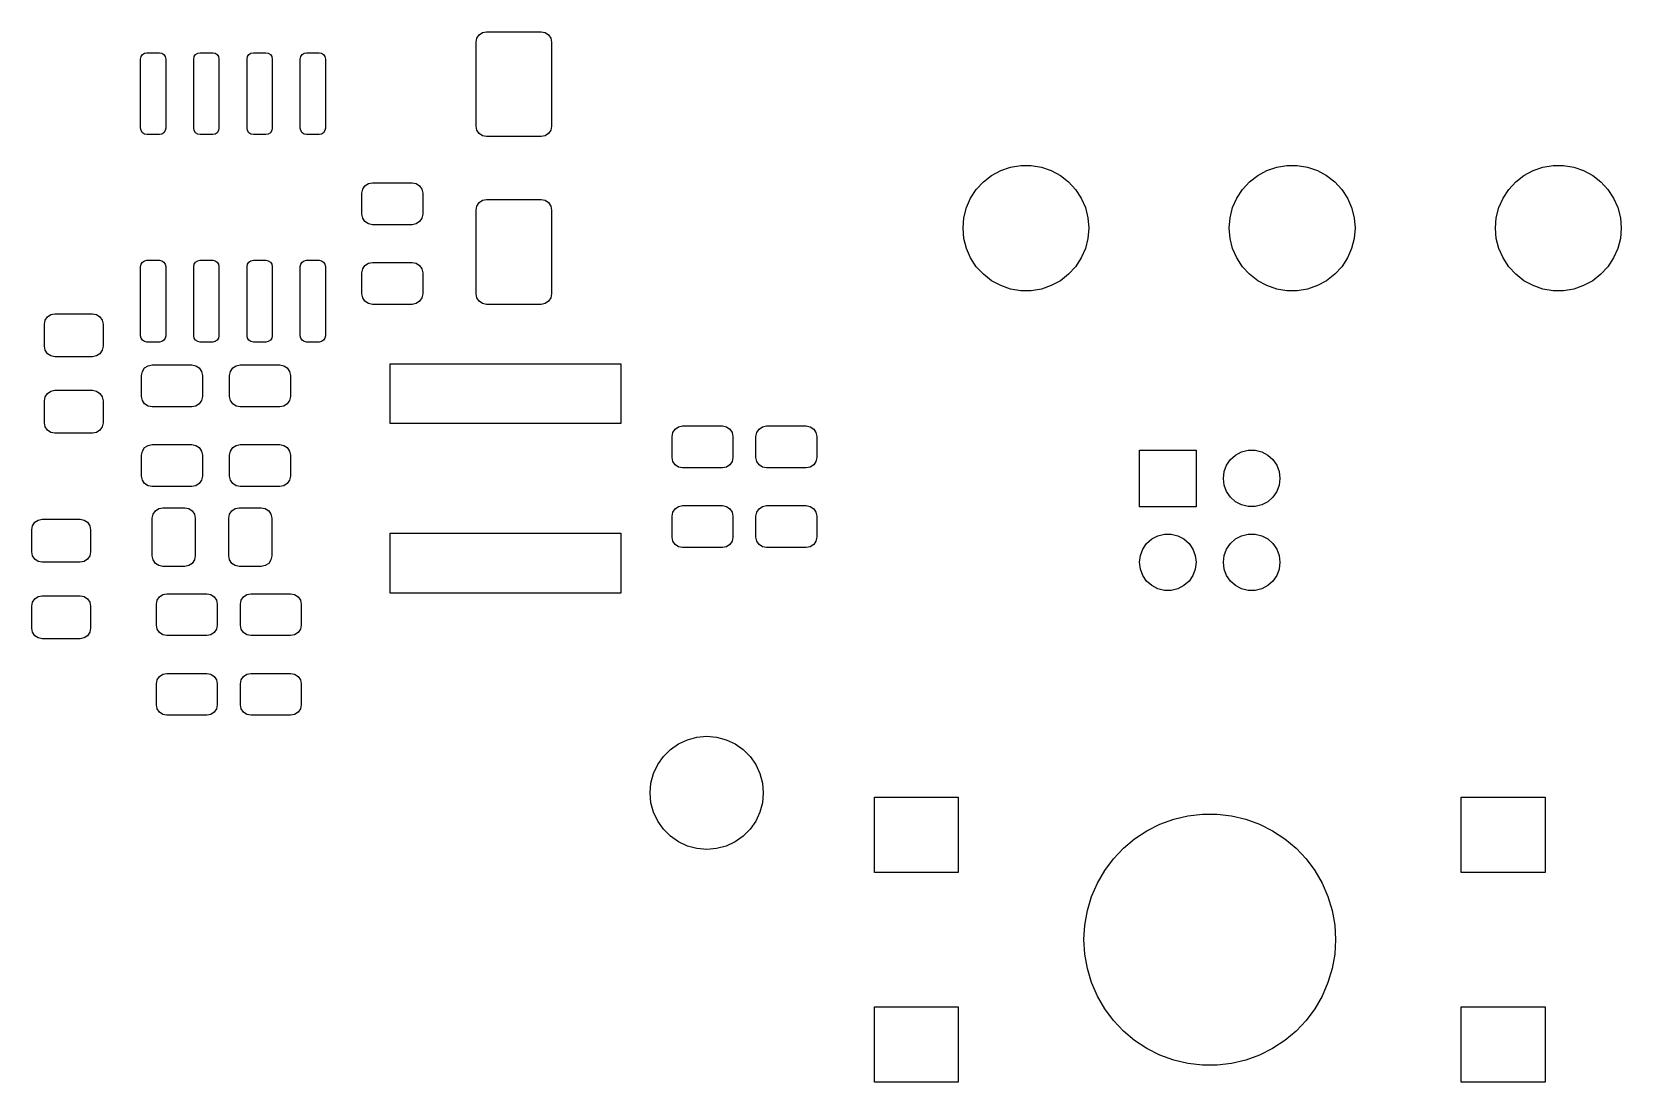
# Model space of a CAD drawing. Extents: x 0.8 to 7.47, y -5.14 to -0.82.
# Drawn here: x 5.98 to 7.473, y -2.772 to -1.785 of the extents above; entities that cross this region are included whole.
import ezdxf

# ---------------------------------------------------------------- set-up
doc = ezdxf.new("R2010")
doc.units = 0
doc.header["$MEASUREMENT"] = 0
doc.layers.add('BLACK', color=7, linetype='CONTINUOUS')

msp = doc.modelspace()

# ---------------------------------------------------------------- linework, layer by layer
at = {"layer": 'BLACK', "linetype": 'CONTINUOUS'}
for p, q in [((6.39839, -1.79151), (6.40052, -1.78832)), ((6.40052, -1.78832), (6.40371, -1.78618)), ((6.40371, -1.78618), (6.40748, -1.78543)), ((6.40748, -1.78543), (6.45866, -1.78543)), ((6.45866, -1.78543), (6.46243, -1.78618)), ((6.46243, -1.78618), (6.46562, -1.78832)), ((6.46562, -1.78832), (6.46775, -1.79151)), ((6.08421, -1.80685), (6.08613, -1.80557)), ((6.08613, -1.80557), (6.08839, -1.80512)), ((6.08839, -1.80512), (6.1002, -1.80512)), ((6.1002, -1.80512), (6.10246, -1.80557)), ((6.10246, -1.80557), (6.10437, -1.80685)), ((6.13421, -1.80685), (6.13613, -1.80557)), ((6.13613, -1.80557), (6.13839, -1.80512)), ((6.13839, -1.80512), (6.1502, -1.80512)), ((6.1502, -1.80512), (6.15246, -1.80557)), ((6.15246, -1.80557), (6.15437, -1.80685)), ((6.18421, -1.80685), (6.18613, -1.80557)), ((6.18613, -1.80557), (6.18839, -1.80512)), ((6.18839, -1.80512), (6.2002, -1.80512)), ((6.2002, -1.80512), (6.20246, -1.80557)), ((6.20246, -1.80557), (6.20437, -1.80685)), ((6.23421, -1.80685), (6.23613, -1.80557)), ((6.23613, -1.80557), (6.23839, -1.80512)), ((6.23839, -1.80512), (6.2502, -1.80512)), ((6.2502, -1.80512), (6.25246, -1.80557)), ((6.25246, -1.80557), (6.25437, -1.80685)), ((6.39764, -1.79528), (6.39839, -1.79151)), ((6.39764, -1.87402), (6.39764, -1.79528)), ((6.46775, -1.79151), (6.4685, -1.79528)), ((6.4685, -1.79528), (6.4685, -1.87402)), ((6.08248, -1.81102), (6.08293, -1.80876)), ((6.08248, -1.87598), (6.08248, -1.81102)), ((6.08293, -1.80876), (6.08421, -1.80685)), ((6.10437, -1.80685), (6.10565, -1.80876)), ((6.10565, -1.80876), (6.1061, -1.81102)), ((6.1061, -1.81102), (6.1061, -1.87598)), ((6.13248, -1.81102), (6.13293, -1.80876)), ((6.13248, -1.87598), (6.13248, -1.81102)), ((6.13293, -1.80876), (6.13421, -1.80685)), ((6.15437, -1.80685), (6.15565, -1.80876)), ((6.15565, -1.80876), (6.1561, -1.81102)), ((6.1561, -1.81102), (6.1561, -1.87598)), ((6.18248, -1.81102), (6.18293, -1.80876)), ((6.18248, -1.87598), (6.18248, -1.81102)), ((6.18293, -1.80876), (6.18421, -1.80685)), ((6.20437, -1.80685), (6.20565, -1.80876)), ((6.20565, -1.80876), (6.2061, -1.81102)), ((6.2061, -1.81102), (6.2061, -1.87598)), ((6.23248, -1.81102), (6.23293, -1.80876)), ((6.23248, -1.87598), (6.23248, -1.81102)), ((6.23293, -1.80876), (6.23421, -1.80685)), ((6.25437, -1.80685), (6.25565, -1.80876)), ((6.25565, -1.80876), (6.2561, -1.81102)), ((6.2561, -1.81102), (6.2561, -1.87598)), ((6.08293, -1.87824), (6.08248, -1.87598)), ((6.08421, -1.88016), (6.08293, -1.87824)), ((6.08613, -1.88144), (6.08421, -1.88016)), ((6.10437, -1.88016), (6.10246, -1.88144)), ((6.10565, -1.87824), (6.10437, -1.88016)), ((6.1061, -1.87598), (6.10565, -1.87824)), ((6.13293, -1.87824), (6.13248, -1.87598)), ((6.13421, -1.88016), (6.13293, -1.87824)), ((6.13613, -1.88144), (6.13421, -1.88016)), ((6.15437, -1.88016), (6.15246, -1.88144)), ((6.15565, -1.87824), (6.15437, -1.88016)), ((6.1561, -1.87598), (6.15565, -1.87824)), ((6.18293, -1.87824), (6.18248, -1.87598)), ((6.18421, -1.88016), (6.18293, -1.87824)), ((6.18613, -1.88144), (6.18421, -1.88016)), ((6.20437, -1.88016), (6.20246, -1.88144)), ((6.20565, -1.87824), (6.20437, -1.88016)), ((6.2061, -1.87598), (6.20565, -1.87824)), ((6.23293, -1.87824), (6.23248, -1.87598)), ((6.23421, -1.88016), (6.23293, -1.87824)), ((6.23613, -1.88144), (6.23421, -1.88016)), ((6.25437, -1.88016), (6.25246, -1.88144)), ((6.25565, -1.87824), (6.25437, -1.88016)), ((6.2561, -1.87598), (6.25565, -1.87824)), ((6.39839, -1.87778), (6.39764, -1.87402)), ((6.40052, -1.88098), (6.39839, -1.87778)), ((6.46775, -1.87778), (6.46562, -1.88098)), ((6.4685, -1.87402), (6.46775, -1.87778)), ((6.08839, -1.88189), (6.08613, -1.88144)), ((6.1002, -1.88189), (6.08839, -1.88189)), ((6.10246, -1.88144), (6.1002, -1.88189)), ((6.13839, -1.88189), (6.13613, -1.88144)), ((6.1502, -1.88189), (6.13839, -1.88189)), ((6.15246, -1.88144), (6.1502, -1.88189)), ((6.18839, -1.88189), (6.18613, -1.88144)), ((6.2002, -1.88189), (6.18839, -1.88189)), ((6.20246, -1.88144), (6.2002, -1.88189)), ((6.23839, -1.88189), (6.23613, -1.88144)), ((6.2502, -1.88189), (6.23839, -1.88189)), ((6.25246, -1.88144), (6.2502, -1.88189)), ((6.40371, -1.88311), (6.40052, -1.88098)), ((6.40748, -1.88386), (6.40371, -1.88311)), ((6.45866, -1.88386), (6.40748, -1.88386)), ((6.46243, -1.88311), (6.45866, -1.88386)), ((6.46562, -1.88098), (6.46243, -1.88311)), ((6.87398, -1.92624), (6.88168, -1.92025)), ((6.88168, -1.92025), (6.89025, -1.9156)), ((6.89025, -1.9156), (6.89948, -1.91244)), ((6.89948, -1.91244), (6.9091, -1.91083)), ((6.9091, -1.91083), (6.91885, -1.91083)), ((6.91885, -1.91083), (6.92847, -1.91244)), ((6.92847, -1.91244), (6.9377, -1.9156)), ((6.9377, -1.9156), (6.94628, -1.92025)), ((6.94628, -1.92025), (6.95397, -1.92624)), ((7.12398, -1.92624), (7.13168, -1.92025)), ((7.13168, -1.92025), (7.14025, -1.9156)), ((7.14025, -1.9156), (7.14948, -1.91244)), ((7.14948, -1.91244), (7.1591, -1.91083)), ((7.1591, -1.91083), (7.16885, -1.91083)), ((7.16885, -1.91083), (7.17847, -1.91244)), ((7.17847, -1.91244), (7.1877, -1.9156)), ((7.1877, -1.9156), (7.19628, -1.92025)), ((7.19628, -1.92025), (7.20397, -1.92624)), ((7.37398, -1.92624), (7.38168, -1.92025)), ((7.38168, -1.92025), (7.39025, -1.9156)), ((7.39025, -1.9156), (7.39948, -1.91244)), ((7.39948, -1.91244), (7.4091, -1.91083)), ((7.4091, -1.91083), (7.41885, -1.91083)), ((7.41885, -1.91083), (7.42847, -1.91244)), ((7.42847, -1.91244), (7.4377, -1.9156)), ((7.4377, -1.9156), (7.44628, -1.92025)), ((7.44628, -1.92025), (7.45397, -1.92624)), ((6.29035, -1.93701), (6.2911, -1.93324)), ((6.29035, -1.95669), (6.29035, -1.93701)), ((6.2911, -1.93324), (6.29324, -1.93005)), ((6.29324, -1.93005), (6.29643, -1.92791)), ((6.29643, -1.92791), (6.3002, -1.92717)), ((6.3002, -1.92717), (6.3376, -1.92717)), ((6.3376, -1.92717), (6.34136, -1.92791)), ((6.34136, -1.92791), (6.34456, -1.93005)), ((6.34456, -1.93005), (6.34669, -1.93324)), ((6.34669, -1.93324), (6.34744, -1.93701)), ((6.34744, -1.93701), (6.34744, -1.95669)), ((6.86204, -1.94158), (6.86737, -1.93341)), ((6.86737, -1.93341), (6.87398, -1.92624)), ((6.95397, -1.92624), (6.96058, -1.93341)), ((6.96058, -1.93341), (6.96591, -1.94158)), ((7.11204, -1.94158), (7.11737, -1.93341)), ((7.11737, -1.93341), (7.12398, -1.92624)), ((7.20397, -1.92624), (7.21058, -1.93341)), ((7.21058, -1.93341), (7.21591, -1.94158)), ((7.36204, -1.94158), (7.36737, -1.93341)), ((7.36737, -1.93341), (7.37398, -1.92624)), ((7.45397, -1.92624), (7.46058, -1.93341)), ((7.46058, -1.93341), (7.46591, -1.94158)), ((6.39764, -1.95276), (6.39839, -1.94899)), ((6.39764, -2.0315), (6.39764, -1.95276)), ((6.39839, -1.94899), (6.40052, -1.9458)), ((6.40052, -1.9458), (6.40371, -1.94366)), ((6.40371, -1.94366), (6.40748, -1.94291)), ((6.40748, -1.94291), (6.45866, -1.94291)), ((6.45866, -1.94291), (6.46243, -1.94366)), ((6.46243, -1.94366), (6.46562, -1.9458)), ((6.46562, -1.9458), (6.46775, -1.94899)), ((6.46775, -1.94899), (6.4685, -1.95276)), ((6.4685, -1.95276), (6.4685, -2.0315)), ((6.85573, -1.95996), (6.85812, -1.95051)), ((6.85812, -1.95051), (6.86204, -1.94158)), ((6.96591, -1.94158), (6.96983, -1.95051)), ((6.96983, -1.95051), (6.97223, -1.95996)), ((7.10573, -1.95996), (7.10812, -1.95051)), ((7.10812, -1.95051), (7.11204, -1.94158)), ((7.21591, -1.94158), (7.21983, -1.95051)), ((7.21983, -1.95051), (7.22223, -1.95996)), ((7.35573, -1.95996), (7.35812, -1.95051)), ((7.35812, -1.95051), (7.36204, -1.94158)), ((7.46591, -1.94158), (7.46983, -1.95051)), ((7.46983, -1.95051), (7.47223, -1.95996)), ((6.2911, -1.96046), (6.29035, -1.95669)), ((6.29324, -1.96365), (6.2911, -1.96046)), ((6.29643, -1.96579), (6.29324, -1.96365)), ((6.3002, -1.96654), (6.29643, -1.96579)), ((6.3376, -1.96654), (6.3002, -1.96654)), ((6.34136, -1.96579), (6.3376, -1.96654)), ((6.34456, -1.96365), (6.34136, -1.96579)), ((6.34669, -1.96046), (6.34456, -1.96365)), ((6.34744, -1.95669), (6.34669, -1.96046)), ((6.85492, -1.96969), (6.85573, -1.95996)), ((6.85573, -1.97941), (6.85492, -1.96969)), ((6.97223, -1.95996), (6.97303, -1.96969)), ((6.97303, -1.96969), (6.97223, -1.97941)), ((7.10492, -1.96969), (7.10573, -1.95996)), ((7.10573, -1.97941), (7.10492, -1.96969)), ((7.22223, -1.95996), (7.22303, -1.96969)), ((7.22303, -1.96969), (7.22223, -1.97941)), ((7.35492, -1.96969), (7.35573, -1.95996)), ((7.35573, -1.97941), (7.35492, -1.96969)), ((7.47223, -1.95996), (7.47303, -1.96969)), ((7.47303, -1.96969), (7.47223, -1.97941)), ((6.85812, -1.98886), (6.85573, -1.97941)), ((6.97223, -1.97941), (6.96983, -1.98886)), ((7.10812, -1.98886), (7.10573, -1.97941)), ((7.22223, -1.97941), (7.21983, -1.98886)), ((7.35812, -1.98886), (7.35573, -1.97941)), ((7.47223, -1.97941), (7.46983, -1.98886)), ((6.08613, -2.00045), (6.08839, -2)), ((6.08839, -2), (6.1002, -2)), ((6.1002, -2), (6.10246, -2.00045)), ((6.13613, -2.00045), (6.13839, -2)), ((6.13839, -2), (6.1502, -2)), ((6.1502, -2), (6.15246, -2.00045)), ((6.18613, -2.00045), (6.18839, -2)), ((6.18839, -2), (6.2002, -2)), ((6.2002, -2), (6.20246, -2.00045)), ((6.23613, -2.00045), (6.23839, -2)), ((6.23839, -2), (6.2502, -2)), ((6.2502, -2), (6.25246, -2.00045)), ((6.86204, -1.99779), (6.85812, -1.98886)), ((6.86737, -2.00596), (6.86204, -1.99779)), ((6.96591, -1.99779), (6.96058, -2.00596)), ((6.96983, -1.98886), (6.96591, -1.99779)), ((7.11204, -1.99779), (7.10812, -1.98886)), ((7.11737, -2.00596), (7.11204, -1.99779)), ((7.21591, -1.99779), (7.21058, -2.00596)), ((7.21983, -1.98886), (7.21591, -1.99779)), ((7.36204, -1.99779), (7.35812, -1.98886)), ((7.36737, -2.00596), (7.36204, -1.99779)), ((7.46591, -1.99779), (7.46058, -2.00596)), ((7.46983, -1.98886), (7.46591, -1.99779)), ((6.08248, -2.00591), (6.08293, -2.00365)), ((6.08248, -2.07087), (6.08248, -2.00591)), ((6.08293, -2.00365), (6.08421, -2.00173)), ((6.08421, -2.00173), (6.08613, -2.00045)), ((6.10246, -2.00045), (6.10437, -2.00173)), ((6.10437, -2.00173), (6.10565, -2.00365)), ((6.10565, -2.00365), (6.1061, -2.00591)), ((6.1061, -2.00591), (6.1061, -2.07087)), ((6.13248, -2.00591), (6.13293, -2.00365)), ((6.13248, -2.07087), (6.13248, -2.00591)), ((6.13293, -2.00365), (6.13421, -2.00173)), ((6.13421, -2.00173), (6.13613, -2.00045)), ((6.15246, -2.00045), (6.15437, -2.00173)), ((6.15437, -2.00173), (6.15565, -2.00365)), ((6.15565, -2.00365), (6.1561, -2.00591)), ((6.1561, -2.00591), (6.1561, -2.07087)), ((6.18248, -2.00591), (6.18293, -2.00365)), ((6.18248, -2.07087), (6.18248, -2.00591)), ((6.18293, -2.00365), (6.18421, -2.00173)), ((6.18421, -2.00173), (6.18613, -2.00045)), ((6.20246, -2.00045), (6.20437, -2.00173)), ((6.20437, -2.00173), (6.20565, -2.00365)), ((6.20565, -2.00365), (6.2061, -2.00591)), ((6.2061, -2.00591), (6.2061, -2.07087)), ((6.23248, -2.00591), (6.23293, -2.00365)), ((6.23248, -2.07087), (6.23248, -2.00591)), ((6.23293, -2.00365), (6.23421, -2.00173)), ((6.23421, -2.00173), (6.23613, -2.00045)), ((6.25246, -2.00045), (6.25437, -2.00173)), ((6.25437, -2.00173), (6.25565, -2.00365)), ((6.25565, -2.00365), (6.2561, -2.00591)), ((6.2561, -2.00591), (6.2561, -2.07087)), ((6.29035, -2.01181), (6.2911, -2.00804)), ((6.29035, -2.0315), (6.29035, -2.01181)), ((6.2911, -2.00804), (6.29324, -2.00485)), ((6.29324, -2.00485), (6.29643, -2.00272)), ((6.29643, -2.00272), (6.3002, -2.00197)), ((6.3002, -2.00197), (6.3376, -2.00197)), ((6.3376, -2.00197), (6.34136, -2.00272)), ((6.34136, -2.00272), (6.34456, -2.00485)), ((6.34456, -2.00485), (6.34669, -2.00804)), ((6.34669, -2.00804), (6.34744, -2.01181)), ((6.34744, -2.01181), (6.34744, -2.0315)), ((6.87398, -2.01313), (6.86737, -2.00596)), ((6.88168, -2.01912), (6.87398, -2.01313)), ((6.95397, -2.01313), (6.94628, -2.01912)), ((6.96058, -2.00596), (6.95397, -2.01313)), ((7.12398, -2.01313), (7.11737, -2.00596)), ((7.13168, -2.01912), (7.12398, -2.01313)), ((7.20397, -2.01313), (7.19628, -2.01912)), ((7.21058, -2.00596), (7.20397, -2.01313)), ((7.37398, -2.01313), (7.36737, -2.00596)), ((7.38168, -2.01912), (7.37398, -2.01313)), ((7.45397, -2.01313), (7.44628, -2.01912)), ((7.46058, -2.00596), (7.45397, -2.01313)), ((6.89025, -2.02377), (6.88168, -2.01912)), ((6.89948, -2.02693), (6.89025, -2.02377)), ((6.9091, -2.02854), (6.89948, -2.02693)), ((6.91885, -2.02854), (6.9091, -2.02854)), ((6.92847, -2.02693), (6.91885, -2.02854)), ((6.9377, -2.02377), (6.92847, -2.02693)), ((6.94628, -2.01912), (6.9377, -2.02377)), ((7.14025, -2.02377), (7.13168, -2.01912)), ((7.14948, -2.02693), (7.14025, -2.02377)), ((7.1591, -2.02854), (7.14948, -2.02693)), ((7.16885, -2.02854), (7.1591, -2.02854)), ((7.17847, -2.02693), (7.16885, -2.02854)), ((7.1877, -2.02377), (7.17847, -2.02693)), ((7.19628, -2.01912), (7.1877, -2.02377)), ((7.39025, -2.02377), (7.38168, -2.01912)), ((7.39948, -2.02693), (7.39025, -2.02377)), ((7.4091, -2.02854), (7.39948, -2.02693)), ((7.41885, -2.02854), (7.4091, -2.02854)), ((7.42847, -2.02693), (7.41885, -2.02854)), ((7.4377, -2.02377), (7.42847, -2.02693)), ((7.44628, -2.01912), (7.4377, -2.02377)), ((6.2911, -2.03526), (6.29035, -2.0315)), ((6.29324, -2.03846), (6.2911, -2.03526)), ((6.29643, -2.04059), (6.29324, -2.03846)), ((6.3002, -2.04134), (6.29643, -2.04059)), ((6.3376, -2.04134), (6.3002, -2.04134)), ((6.34136, -2.04059), (6.3376, -2.04134)), ((6.34456, -2.03846), (6.34136, -2.04059)), ((6.34669, -2.03526), (6.34456, -2.03846)), ((6.34744, -2.0315), (6.34669, -2.03526)), ((6.39839, -2.03526), (6.39764, -2.0315)), ((6.40052, -2.03846), (6.39839, -2.03526)), ((6.40371, -2.04059), (6.40052, -2.03846)), ((6.40748, -2.04134), (6.40371, -2.04059)), ((6.45866, -2.04134), (6.40748, -2.04134)), ((6.46243, -2.04059), (6.45866, -2.04134)), ((6.46562, -2.03846), (6.46243, -2.04059)), ((6.46775, -2.03526), (6.46562, -2.03846)), ((6.4685, -2.0315), (6.46775, -2.03526)), ((5.99213, -2.06004), (5.99288, -2.05627)), ((5.99288, -2.05627), (5.99501, -2.05308)), ((5.99501, -2.05308), (5.9982, -2.05095)), ((5.9982, -2.05095), (6.00197, -2.0502)), ((6.00197, -2.0502), (6.0374, -2.0502)), ((6.0374, -2.0502), (6.04117, -2.05095)), ((6.04117, -2.05095), (6.04436, -2.05308)), ((6.04436, -2.05308), (6.04649, -2.05627)), ((6.04649, -2.05627), (6.04724, -2.06004)), ((5.99213, -2.08071), (5.99213, -2.06004)), ((6.04724, -2.06004), (6.04724, -2.08071)), ((6.08293, -2.07313), (6.08248, -2.07087)), ((6.08421, -2.07504), (6.08293, -2.07313)), ((6.10565, -2.07313), (6.10437, -2.07504)), ((6.1061, -2.07087), (6.10565, -2.07313)), ((6.13293, -2.07313), (6.13248, -2.07087)), ((6.13421, -2.07504), (6.13293, -2.07313)), ((6.15565, -2.07313), (6.15437, -2.07504)), ((6.1561, -2.07087), (6.15565, -2.07313)), ((6.18293, -2.07313), (6.18248, -2.07087)), ((6.18421, -2.07504), (6.18293, -2.07313)), ((6.20565, -2.07313), (6.20437, -2.07504)), ((6.2061, -2.07087), (6.20565, -2.07313)), ((6.23293, -2.07313), (6.23248, -2.07087)), ((6.23421, -2.07504), (6.23293, -2.07313)), ((6.25565, -2.07313), (6.25437, -2.07504)), ((6.2561, -2.07087), (6.25565, -2.07313)), ((5.99288, -2.08448), (5.99213, -2.08071)), ((5.99501, -2.08767), (5.99288, -2.08448)), ((5.9982, -2.0898), (5.99501, -2.08767)), ((6.00197, -2.09055), (5.9982, -2.0898)), ((6.04117, -2.0898), (6.0374, -2.09055)), ((6.04436, -2.08767), (6.04117, -2.0898)), ((6.04649, -2.08448), (6.04436, -2.08767)), ((6.04724, -2.08071), (6.04649, -2.08448)), ((6.08613, -2.07632), (6.08421, -2.07504)), ((6.08839, -2.07677), (6.08613, -2.07632)), ((6.1002, -2.07677), (6.08839, -2.07677)), ((6.10246, -2.07632), (6.1002, -2.07677)), ((6.10437, -2.07504), (6.10246, -2.07632)), ((6.13613, -2.07632), (6.13421, -2.07504)), ((6.13839, -2.07677), (6.13613, -2.07632)), ((6.1502, -2.07677), (6.13839, -2.07677)), ((6.15246, -2.07632), (6.1502, -2.07677)), ((6.15437, -2.07504), (6.15246, -2.07632)), ((6.18613, -2.07632), (6.18421, -2.07504)), ((6.18839, -2.07677), (6.18613, -2.07632)), ((6.2002, -2.07677), (6.18839, -2.07677)), ((6.20246, -2.07632), (6.2002, -2.07677)), ((6.20437, -2.07504), (6.20246, -2.07632)), ((6.23613, -2.07632), (6.23421, -2.07504)), ((6.23839, -2.07677), (6.23613, -2.07632)), ((6.2502, -2.07677), (6.23839, -2.07677)), ((6.25246, -2.07632), (6.2502, -2.07677)), ((6.25437, -2.07504), (6.25246, -2.07632)), ((6.0374, -2.09055), (6.00197, -2.09055)), ((6.08342, -2.10802), (6.08416, -2.10426)), ((6.08416, -2.10426), (6.0863, -2.10106)), ((6.0863, -2.10106), (6.08949, -2.09893)), ((6.08949, -2.09893), (6.09326, -2.09818)), ((6.09326, -2.09818), (6.13066, -2.09818)), ((6.13066, -2.09818), (6.13443, -2.09893)), ((6.13443, -2.09893), (6.13762, -2.10106)), ((6.13762, -2.10106), (6.13975, -2.10426)), ((6.13975, -2.10426), (6.1405, -2.10802)), ((6.16609, -2.10802), (6.16684, -2.10426)), ((6.16684, -2.10426), (6.16898, -2.10106)), ((6.16898, -2.10106), (6.17217, -2.09893)), ((6.17217, -2.09893), (6.17594, -2.09818)), ((6.17594, -2.09818), (6.21334, -2.09818)), ((6.21334, -2.09818), (6.2171, -2.09893)), ((6.2171, -2.09893), (6.2203, -2.10106)), ((6.2203, -2.10106), (6.22243, -2.10426)), ((6.22243, -2.10426), (6.22318, -2.10802)), ((6.31693, -2.15335), (6.31693, -2.09705)), ((6.31693, -2.09705), (6.53346, -2.09705)), ((6.53346, -2.09705), (6.53346, -2.15335)), ((6.08342, -2.12771), (6.08342, -2.10802)), ((6.1405, -2.10802), (6.1405, -2.12771)), ((6.16609, -2.12771), (6.16609, -2.10802)), ((6.22318, -2.10802), (6.22318, -2.12771)), ((5.99213, -2.13189), (5.99288, -2.12812)), ((5.99213, -2.15256), (5.99213, -2.13189)), ((5.99288, -2.12812), (5.99501, -2.12493)), ((5.99501, -2.12493), (5.9982, -2.1228)), ((5.9982, -2.1228), (6.00197, -2.12205)), ((6.00197, -2.12205), (6.0374, -2.12205)), ((6.0374, -2.12205), (6.04117, -2.1228)), ((6.04117, -2.1228), (6.04436, -2.12493)), ((6.04436, -2.12493), (6.04649, -2.12812)), ((6.04649, -2.12812), (6.04724, -2.13189)), ((6.04724, -2.13189), (6.04724, -2.15256)), ((6.08416, -2.13147), (6.08342, -2.12771)), ((6.0863, -2.13467), (6.08416, -2.13147)), ((6.13975, -2.13147), (6.13762, -2.13467)), ((6.1405, -2.12771), (6.13975, -2.13147)), ((6.16684, -2.13147), (6.16609, -2.12771)), ((6.16898, -2.13467), (6.16684, -2.13147)), ((6.22243, -2.13147), (6.2203, -2.13467)), ((6.22318, -2.12771), (6.22243, -2.13147)), ((6.08949, -2.1368), (6.0863, -2.13467)), ((6.09326, -2.13755), (6.08949, -2.1368)), ((6.13066, -2.13755), (6.09326, -2.13755)), ((6.13443, -2.1368), (6.13066, -2.13755)), ((6.13762, -2.13467), (6.13443, -2.1368)), ((6.17217, -2.1368), (6.16898, -2.13467)), ((6.17594, -2.13755), (6.17217, -2.1368)), ((6.21334, -2.13755), (6.17594, -2.13755)), ((6.2171, -2.1368), (6.21334, -2.13755)), ((6.2203, -2.13467), (6.2171, -2.1368)), ((5.99288, -2.15633), (5.99213, -2.15256)), ((5.99501, -2.15952), (5.99288, -2.15633)), ((5.9982, -2.16165), (5.99501, -2.15952)), ((6.00197, -2.1624), (5.9982, -2.16165)), ((6.0374, -2.1624), (6.00197, -2.1624)), ((6.04117, -2.16165), (6.0374, -2.1624)), ((6.04436, -2.15952), (6.04117, -2.16165)), ((6.04649, -2.15633), (6.04436, -2.15952)), ((6.04724, -2.15256), (6.04649, -2.15633)), ((6.53346, -2.15335), (6.31693, -2.15335)), ((6.58169, -2.16535), (6.58244, -2.16159)), ((6.58244, -2.16159), (6.58458, -2.15839)), ((6.58458, -2.15839), (6.58777, -2.15626)), ((6.58777, -2.15626), (6.59154, -2.15551)), ((6.59154, -2.15551), (6.62894, -2.15551)), ((6.62894, -2.15551), (6.6327, -2.15626)), ((6.6327, -2.15626), (6.6359, -2.15839)), ((6.6359, -2.15839), (6.63803, -2.16159)), ((6.63803, -2.16159), (6.63878, -2.16535)), ((6.66043, -2.16535), (6.66118, -2.16159)), ((6.66118, -2.16159), (6.66332, -2.15839)), ((6.66332, -2.15839), (6.66651, -2.15626)), ((6.66651, -2.15626), (6.67028, -2.15551)), ((6.67028, -2.15551), (6.70768, -2.15551)), ((6.70768, -2.15551), (6.71144, -2.15626)), ((6.71144, -2.15626), (6.71464, -2.15839)), ((6.71464, -2.15839), (6.71677, -2.16159)), ((6.71677, -2.16159), (6.71752, -2.16535)), ((6.08342, -2.18282), (6.08416, -2.17906)), ((6.08416, -2.17906), (6.0863, -2.17587)), ((6.0863, -2.17587), (6.08949, -2.17373)), ((6.08949, -2.17373), (6.09326, -2.17298)), ((6.09326, -2.17298), (6.13066, -2.17298)), ((6.13066, -2.17298), (6.13443, -2.17373)), ((6.13443, -2.17373), (6.13762, -2.17587)), ((6.13762, -2.17587), (6.13975, -2.17906)), ((6.13975, -2.17906), (6.1405, -2.18282)), ((6.16609, -2.18282), (6.16684, -2.17906)), ((6.16684, -2.17906), (6.16898, -2.17587)), ((6.16898, -2.17587), (6.17217, -2.17373)), ((6.17217, -2.17373), (6.17594, -2.17298)), ((6.17594, -2.17298), (6.21334, -2.17298)), ((6.21334, -2.17298), (6.2171, -2.17373)), ((6.2171, -2.17373), (6.2203, -2.17587)), ((6.2203, -2.17587), (6.22243, -2.17906)), ((6.22243, -2.17906), (6.22318, -2.18282)), ((6.58169, -2.18504), (6.58169, -2.16535)), ((6.63878, -2.16535), (6.63878, -2.18504)), ((6.66043, -2.18504), (6.66043, -2.16535)), ((6.71752, -2.16535), (6.71752, -2.18504)), ((7.02067, -2.2313), (7.02067, -2.17815)), ((7.02067, -2.17815), (7.07382, -2.17815)), ((7.07382, -2.17815), (7.07382, -2.2313)), ((7.11656, -2.17988), (7.12278, -2.17834)), ((7.12278, -2.17834), (7.12919, -2.17834)), ((7.12919, -2.17834), (7.13541, -2.17988)), ((6.08342, -2.20251), (6.08342, -2.18282)), ((6.1405, -2.18282), (6.1405, -2.20251)), ((6.16609, -2.20251), (6.16609, -2.18282)), ((6.22318, -2.18282), (6.22318, -2.20251)), ((6.58244, -2.18881), (6.58169, -2.18504)), ((6.58458, -2.192), (6.58244, -2.18881)), ((6.58777, -2.19413), (6.58458, -2.192)), ((6.59154, -2.19488), (6.58777, -2.19413)), ((6.6327, -2.19413), (6.62894, -2.19488)), ((6.6359, -2.192), (6.6327, -2.19413)), ((6.63803, -2.18881), (6.6359, -2.192)), ((6.63878, -2.18504), (6.63803, -2.18881)), ((6.66118, -2.18881), (6.66043, -2.18504)), ((6.66332, -2.192), (6.66118, -2.18881)), ((6.66651, -2.19413), (6.66332, -2.192)), ((6.67028, -2.19488), (6.66651, -2.19413)), ((6.71144, -2.19413), (6.70768, -2.19488)), ((6.71464, -2.192), (6.71144, -2.19413)), ((6.71677, -2.18881), (6.71464, -2.192)), ((6.71752, -2.18504), (6.71677, -2.18881)), ((7.10018, -2.19836), (7.10245, -2.19237)), ((7.10245, -2.19237), (7.10609, -2.1871)), ((7.10609, -2.1871), (7.11089, -2.18285)), ((7.11089, -2.18285), (7.11656, -2.17988)), ((7.13541, -2.17988), (7.14108, -2.18285)), ((7.14108, -2.18285), (7.14588, -2.1871)), ((7.14588, -2.1871), (7.14952, -2.19237)), ((7.14952, -2.19237), (7.15179, -2.19836)), ((6.08416, -2.20628), (6.08342, -2.20251)), ((6.0863, -2.20947), (6.08416, -2.20628)), ((6.13975, -2.20628), (6.13762, -2.20947)), ((6.1405, -2.20251), (6.13975, -2.20628)), ((6.16684, -2.20628), (6.16609, -2.20251)), ((6.16898, -2.20947), (6.16684, -2.20628)), ((6.22243, -2.20628), (6.2203, -2.20947)), ((6.22318, -2.20251), (6.22243, -2.20628)), ((6.62894, -2.19488), (6.59154, -2.19488)), ((6.70768, -2.19488), (6.67028, -2.19488)), ((7.09941, -2.20472), (7.10018, -2.19836)), ((7.10018, -2.21108), (7.09941, -2.20472)), ((7.15179, -2.19836), (7.15256, -2.20472)), ((7.15256, -2.20472), (7.15179, -2.21108)), ((6.08949, -2.2116), (6.0863, -2.20947)), ((6.09326, -2.21235), (6.08949, -2.2116)), ((6.13066, -2.21235), (6.09326, -2.21235)), ((6.13443, -2.2116), (6.13066, -2.21235)), ((6.13762, -2.20947), (6.13443, -2.2116)), ((6.17217, -2.2116), (6.16898, -2.20947)), ((6.17594, -2.21235), (6.17217, -2.2116)), ((6.21334, -2.21235), (6.17594, -2.21235)), ((6.2171, -2.2116), (6.21334, -2.21235)), ((6.2203, -2.20947), (6.2171, -2.2116)), ((7.10245, -2.21707), (7.10018, -2.21108)), ((7.10609, -2.22235), (7.10245, -2.21707)), ((7.11089, -2.2266), (7.10609, -2.22235)), ((7.14588, -2.22235), (7.14108, -2.2266)), ((7.14952, -2.21707), (7.14588, -2.22235)), ((7.15179, -2.21108), (7.14952, -2.21707)), ((6.0935, -2.24213), (6.09425, -2.23836)), ((6.09425, -2.23836), (6.09639, -2.23517)), ((6.09639, -2.23517), (6.09958, -2.23303)), ((6.09958, -2.23303), (6.10335, -2.23228)), ((6.10335, -2.23228), (6.12402, -2.23228)), ((6.12402, -2.23228), (6.12778, -2.23303)), ((6.12778, -2.23303), (6.13098, -2.23517)), ((6.13098, -2.23517), (6.13311, -2.23836)), ((6.13311, -2.23836), (6.13386, -2.24213)), ((6.16535, -2.24213), (6.1661, -2.23836)), ((6.1661, -2.23836), (6.16824, -2.23517)), ((6.16824, -2.23517), (6.17143, -2.23303)), ((6.17143, -2.23303), (6.1752, -2.23228)), ((6.1752, -2.23228), (6.19587, -2.23228)), ((6.19587, -2.23228), (6.19963, -2.23303)), ((6.19963, -2.23303), (6.20283, -2.23517)), ((6.20283, -2.23517), (6.20496, -2.23836)), ((6.20496, -2.23836), (6.20571, -2.24213)), ((6.58169, -2.24016), (6.58244, -2.23639)), ((6.58244, -2.23639), (6.58458, -2.2332)), ((6.58458, -2.2332), (6.58777, -2.23106)), ((6.58777, -2.23106), (6.59154, -2.23031)), ((6.59154, -2.23031), (6.62894, -2.23031)), ((6.62894, -2.23031), (6.6327, -2.23106)), ((6.6327, -2.23106), (6.6359, -2.2332)), ((6.6359, -2.2332), (6.63803, -2.23639)), ((6.63803, -2.23639), (6.63878, -2.24016)), ((6.66043, -2.24016), (6.66118, -2.23639)), ((6.66118, -2.23639), (6.66332, -2.2332)), ((6.66332, -2.2332), (6.66651, -2.23106)), ((6.66651, -2.23106), (6.67028, -2.23031)), ((6.67028, -2.23031), (6.70768, -2.23031)), ((6.70768, -2.23031), (6.71144, -2.23106)), ((6.71144, -2.23106), (6.71464, -2.2332)), ((6.71464, -2.2332), (6.71677, -2.23639)), ((6.71677, -2.23639), (6.71752, -2.24016)), ((7.07382, -2.2313), (7.02067, -2.2313)), ((7.11656, -2.22957), (7.11089, -2.2266)), ((7.12278, -2.23111), (7.11656, -2.22957)), ((7.12919, -2.23111), (7.12278, -2.23111)), ((7.13541, -2.22957), (7.12919, -2.23111)), ((7.14108, -2.2266), (7.13541, -2.22957)), ((5.98031, -2.25295), (5.98106, -2.24919)), ((5.98031, -2.27362), (5.98031, -2.25295)), ((5.98106, -2.24919), (5.9832, -2.24599)), ((5.9832, -2.24599), (5.98639, -2.24386)), ((5.98639, -2.24386), (5.99016, -2.24311)), ((5.99016, -2.24311), (6.02559, -2.24311)), ((6.02559, -2.24311), (6.02936, -2.24386)), ((6.02936, -2.24386), (6.03255, -2.24599)), ((6.03255, -2.24599), (6.03468, -2.24919)), ((6.03468, -2.24919), (6.03543, -2.25295)), ((6.03543, -2.25295), (6.03543, -2.27362)), ((6.0935, -2.27756), (6.0935, -2.24213)), ((6.13386, -2.24213), (6.13386, -2.27756)), ((6.16535, -2.27756), (6.16535, -2.24213)), ((6.20571, -2.24213), (6.20571, -2.27756)), ((6.58169, -2.25984), (6.58169, -2.24016)), ((6.63878, -2.24016), (6.63878, -2.25984)), ((6.66043, -2.25984), (6.66043, -2.24016)), ((6.71752, -2.24016), (6.71752, -2.25984)), ((6.31693, -2.3124), (6.31693, -2.2561)), ((6.31693, -2.2561), (6.53346, -2.2561)), ((6.53346, -2.2561), (6.53346, -2.3124)), ((6.58244, -2.26361), (6.58169, -2.25984)), ((6.58458, -2.2668), (6.58244, -2.26361)), ((6.58777, -2.26894), (6.58458, -2.2668)), ((6.6359, -2.2668), (6.6327, -2.26894)), ((6.63803, -2.26361), (6.6359, -2.2668)), ((6.63878, -2.25984), (6.63803, -2.26361)), ((6.66118, -2.26361), (6.66043, -2.25984)), ((6.66332, -2.2668), (6.66118, -2.26361)), ((6.66651, -2.26894), (6.66332, -2.2668)), ((6.71464, -2.2668), (6.71144, -2.26894)), ((6.71677, -2.26361), (6.71464, -2.2668)), ((6.71752, -2.25984), (6.71677, -2.26361)), ((7.02371, -2.27111), (7.02735, -2.26584)), ((7.02735, -2.26584), (7.03215, -2.26159)), ((7.03215, -2.26159), (7.03782, -2.25862)), ((7.03782, -2.25862), (7.04404, -2.25708)), ((7.04404, -2.25708), (7.05045, -2.25708)), ((7.05045, -2.25708), (7.05667, -2.25862)), ((7.05667, -2.25862), (7.06234, -2.26159)), ((7.06234, -2.26159), (7.06714, -2.26584)), ((7.06714, -2.26584), (7.07077, -2.27111)), ((7.10245, -2.27111), (7.10609, -2.26584)), ((7.10609, -2.26584), (7.11089, -2.26159)), ((7.11089, -2.26159), (7.11656, -2.25862)), ((7.11656, -2.25862), (7.12278, -2.25708)), ((7.12278, -2.25708), (7.12919, -2.25708)), ((7.12919, -2.25708), (7.13541, -2.25862)), ((7.13541, -2.25862), (7.14108, -2.26159)), ((7.14108, -2.26159), (7.14588, -2.26584)), ((7.14588, -2.26584), (7.14952, -2.27111)), ((5.98106, -2.27739), (5.98031, -2.27362)), ((5.9832, -2.28058), (5.98106, -2.27739)), ((5.98639, -2.28272), (5.9832, -2.28058)), ((5.99016, -2.28346), (5.98639, -2.28272)), ((6.02559, -2.28346), (5.99016, -2.28346)), ((6.02936, -2.28272), (6.02559, -2.28346)), ((6.03255, -2.28058), (6.02936, -2.28272)), ((6.03468, -2.27739), (6.03255, -2.28058)), ((6.03543, -2.27362), (6.03468, -2.27739)), ((6.09425, -2.28133), (6.0935, -2.27756)), ((6.09639, -2.28452), (6.09425, -2.28133)), ((6.13311, -2.28133), (6.13098, -2.28452)), ((6.13386, -2.27756), (6.13311, -2.28133)), ((6.1661, -2.28133), (6.16535, -2.27756)), ((6.16824, -2.28452), (6.1661, -2.28133)), ((6.20496, -2.28133), (6.20283, -2.28452)), ((6.20571, -2.27756), (6.20496, -2.28133)), ((6.59154, -2.26969), (6.58777, -2.26894)), ((6.62894, -2.26969), (6.59154, -2.26969)), ((6.6327, -2.26894), (6.62894, -2.26969)), ((6.67028, -2.26969), (6.66651, -2.26894)), ((6.70768, -2.26969), (6.67028, -2.26969)), ((6.71144, -2.26894), (6.70768, -2.26969)), ((7.02067, -2.28346), (7.02144, -2.2771)), ((7.02144, -2.28982), (7.02067, -2.28346)), ((7.02144, -2.2771), (7.02371, -2.27111)), ((7.07077, -2.27111), (7.07305, -2.2771)), ((7.07305, -2.2771), (7.07382, -2.28346)), ((7.07382, -2.28346), (7.07305, -2.28982)), ((7.09941, -2.28346), (7.10018, -2.2771)), ((7.10018, -2.28982), (7.09941, -2.28346)), ((7.10018, -2.2771), (7.10245, -2.27111)), ((7.14952, -2.27111), (7.15179, -2.2771)), ((7.15179, -2.2771), (7.15256, -2.28346)), ((7.15256, -2.28346), (7.15179, -2.28982)), ((6.09958, -2.28665), (6.09639, -2.28452)), ((6.10335, -2.2874), (6.09958, -2.28665)), ((6.12402, -2.2874), (6.10335, -2.2874)), ((6.12778, -2.28665), (6.12402, -2.2874)), ((6.13098, -2.28452), (6.12778, -2.28665)), ((6.17143, -2.28665), (6.16824, -2.28452)), ((6.1752, -2.2874), (6.17143, -2.28665)), ((6.19587, -2.2874), (6.1752, -2.2874)), ((6.19963, -2.28665), (6.19587, -2.2874)), ((6.20283, -2.28452), (6.19963, -2.28665)), ((7.02371, -2.29581), (7.02144, -2.28982)), ((7.02735, -2.30109), (7.02371, -2.29581)), ((7.07077, -2.29581), (7.06714, -2.30109)), ((7.07305, -2.28982), (7.07077, -2.29581)), ((7.10245, -2.29581), (7.10018, -2.28982)), ((7.10609, -2.30109), (7.10245, -2.29581)), ((7.14952, -2.29581), (7.14588, -2.30109)), ((7.15179, -2.28982), (7.14952, -2.29581)), ((6.10352, -2.31374), (6.10728, -2.31299)), ((6.10728, -2.31299), (6.14469, -2.31299)), ((6.14469, -2.31299), (6.14845, -2.31374)), ((6.18226, -2.31374), (6.18602, -2.31299)), ((6.18602, -2.31299), (6.22343, -2.31299)), ((6.22343, -2.31299), (6.22719, -2.31374)), ((6.53346, -2.3124), (6.31693, -2.3124)), ((7.03215, -2.30534), (7.02735, -2.30109)), ((7.03782, -2.30831), (7.03215, -2.30534)), ((7.04404, -2.30985), (7.03782, -2.30831)), ((7.05045, -2.30985), (7.04404, -2.30985)), ((7.05667, -2.30831), (7.05045, -2.30985)), ((7.06234, -2.30534), (7.05667, -2.30831)), ((7.06714, -2.30109), (7.06234, -2.30534)), ((7.11089, -2.30534), (7.10609, -2.30109)), ((7.11656, -2.30831), (7.11089, -2.30534)), ((7.12278, -2.30985), (7.11656, -2.30831)), ((7.12919, -2.30985), (7.12278, -2.30985)), ((7.13541, -2.30831), (7.12919, -2.30985)), ((7.14108, -2.30534), (7.13541, -2.30831)), ((7.14588, -2.30109), (7.14108, -2.30534)), ((5.98031, -2.3248), (5.98106, -2.32104)), ((5.98031, -2.34547), (5.98031, -2.3248)), ((5.98106, -2.32104), (5.9832, -2.31784)), ((5.9832, -2.31784), (5.98639, -2.31571)), ((5.98639, -2.31571), (5.99016, -2.31496)), ((5.99016, -2.31496), (6.02559, -2.31496)), ((6.02559, -2.31496), (6.02936, -2.31571)), ((6.02936, -2.31571), (6.03255, -2.31784)), ((6.03255, -2.31784), (6.03468, -2.32104)), ((6.03468, -2.32104), (6.03543, -2.3248)), ((6.03543, -2.3248), (6.03543, -2.34547)), ((6.09744, -2.32283), (6.09819, -2.31907)), ((6.09744, -2.34252), (6.09744, -2.32283)), ((6.09819, -2.31907), (6.10032, -2.31587)), ((6.10032, -2.31587), (6.10352, -2.31374)), ((6.14845, -2.31374), (6.15164, -2.31587)), ((6.15164, -2.31587), (6.15378, -2.31907)), ((6.15378, -2.31907), (6.15453, -2.32283)), ((6.15453, -2.32283), (6.15453, -2.34252)), ((6.17618, -2.32283), (6.17693, -2.31907)), ((6.17618, -2.34252), (6.17618, -2.32283)), ((6.17693, -2.31907), (6.17906, -2.31587)), ((6.17906, -2.31587), (6.18226, -2.31374)), ((6.22719, -2.31374), (6.23038, -2.31587)), ((6.23038, -2.31587), (6.23252, -2.31907)), ((6.23252, -2.31907), (6.23327, -2.32283)), ((6.23327, -2.32283), (6.23327, -2.34252)), ((6.09819, -2.34629), (6.09744, -2.34252)), ((6.15453, -2.34252), (6.15378, -2.34629)), ((6.17693, -2.34629), (6.17618, -2.34252)), ((6.23327, -2.34252), (6.23252, -2.34629)), ((5.98106, -2.34924), (5.98031, -2.34547)), ((5.9832, -2.35243), (5.98106, -2.34924)), ((5.98639, -2.35457), (5.9832, -2.35243)), ((5.99016, -2.35531), (5.98639, -2.35457)), ((6.02559, -2.35531), (5.99016, -2.35531)), ((6.02936, -2.35457), (6.02559, -2.35531)), ((6.03255, -2.35243), (6.02936, -2.35457)), ((6.03468, -2.34924), (6.03255, -2.35243)), ((6.03543, -2.34547), (6.03468, -2.34924)), ((6.10032, -2.34948), (6.09819, -2.34629)), ((6.10352, -2.35161), (6.10032, -2.34948)), ((6.10728, -2.35236), (6.10352, -2.35161)), ((6.14469, -2.35236), (6.10728, -2.35236)), ((6.14845, -2.35161), (6.14469, -2.35236)), ((6.15164, -2.34948), (6.14845, -2.35161)), ((6.15378, -2.34629), (6.15164, -2.34948)), ((6.17906, -2.34948), (6.17693, -2.34629)), ((6.18226, -2.35161), (6.17906, -2.34948)), ((6.18602, -2.35236), (6.18226, -2.35161)), ((6.22343, -2.35236), (6.18602, -2.35236)), ((6.22719, -2.35161), (6.22343, -2.35236)), ((6.23038, -2.34948), (6.22719, -2.35161)), ((6.23252, -2.34629), (6.23038, -2.34948)), ((6.10352, -2.38854), (6.10728, -2.3878)), ((6.10728, -2.3878), (6.14469, -2.3878)), ((6.14469, -2.3878), (6.14845, -2.38854)), ((6.18226, -2.38854), (6.18602, -2.3878)), ((6.18602, -2.3878), (6.22343, -2.3878)), ((6.22343, -2.3878), (6.22719, -2.38854)), ((6.09744, -2.39764), (6.09819, -2.39387)), ((6.09744, -2.41732), (6.09744, -2.39764)), ((6.09819, -2.39387), (6.10032, -2.39068)), ((6.10032, -2.39068), (6.10352, -2.38854)), ((6.14845, -2.38854), (6.15164, -2.39068)), ((6.15164, -2.39068), (6.15378, -2.39387)), ((6.15378, -2.39387), (6.15453, -2.39764)), ((6.15453, -2.39764), (6.15453, -2.41732)), ((6.17618, -2.39764), (6.17693, -2.39387)), ((6.17618, -2.41732), (6.17618, -2.39764)), ((6.17693, -2.39387), (6.17906, -2.39068)), ((6.17906, -2.39068), (6.18226, -2.38854)), ((6.22719, -2.38854), (6.23038, -2.39068)), ((6.23038, -2.39068), (6.23252, -2.39387)), ((6.23252, -2.39387), (6.23327, -2.39764)), ((6.23327, -2.39764), (6.23327, -2.41732)), ((6.09819, -2.42109), (6.09744, -2.41732)), ((6.15453, -2.41732), (6.15378, -2.42109)), ((6.17693, -2.42109), (6.17618, -2.41732)), ((6.23327, -2.41732), (6.23252, -2.42109)), ((6.10032, -2.42428), (6.09819, -2.42109)), ((6.10352, -2.42642), (6.10032, -2.42428)), ((6.10728, -2.42717), (6.10352, -2.42642)), ((6.14469, -2.42717), (6.10728, -2.42717)), ((6.14845, -2.42642), (6.14469, -2.42717)), ((6.15164, -2.42428), (6.14845, -2.42642)), ((6.15378, -2.42109), (6.15164, -2.42428)), ((6.17906, -2.42428), (6.17693, -2.42109)), ((6.18226, -2.42642), (6.17906, -2.42428)), ((6.18602, -2.42717), (6.18226, -2.42642)), ((6.22343, -2.42717), (6.18602, -2.42717)), ((6.22719, -2.42642), (6.22343, -2.42717)), ((6.23038, -2.42428), (6.22719, -2.42642)), ((6.23252, -2.42109), (6.23038, -2.42428)), ((6.596, -2.45006), (6.60494, -2.44766)), ((6.60494, -2.44766), (6.61417, -2.44685)), ((6.61417, -2.44685), (6.6234, -2.44766)), ((6.6234, -2.44766), (6.63235, -2.45006)), ((6.57346, -2.46584), (6.58001, -2.45929)), ((6.58001, -2.45929), (6.5876, -2.45397)), ((6.5876, -2.45397), (6.596, -2.45006)), ((6.63235, -2.45006), (6.64075, -2.45397)), ((6.64075, -2.45397), (6.64834, -2.45929)), ((6.64834, -2.45929), (6.65489, -2.46584)), ((6.56423, -2.48182), (6.56814, -2.47343)), ((6.56814, -2.47343), (6.57346, -2.46584)), ((6.65489, -2.46584), (6.6602, -2.47343)), ((6.6602, -2.47343), (6.66412, -2.48182)), ((6.56102, -2.5), (6.56183, -2.49077)), ((6.56183, -2.49077), (6.56423, -2.48182)), ((6.66412, -2.48182), (6.66652, -2.49077)), ((6.66652, -2.49077), (6.66732, -2.5)), ((6.56183, -2.50923), (6.56102, -2.5)), ((6.66732, -2.5), (6.66652, -2.50923)), ((6.77165, -2.5748), (6.77165, -2.50394)), ((6.77165, -2.50394), (6.85039, -2.50394)), ((6.85039, -2.50394), (6.85039, -2.5748)), ((7.32283, -2.5748), (7.32283, -2.50394)), ((7.32283, -2.50394), (7.40157, -2.50394)), ((7.40157, -2.50394), (7.40157, -2.5748)), ((6.56423, -2.51818), (6.56183, -2.50923)), ((6.56814, -2.52657), (6.56423, -2.51818)), ((6.66412, -2.51818), (6.6602, -2.52657)), ((6.66652, -2.50923), (6.66412, -2.51818)), ((7.05274, -2.52465), (7.0661, -2.52148)), ((7.0661, -2.52148), (7.07975, -2.51988)), ((7.07975, -2.51988), (7.09348, -2.51988)), ((7.09348, -2.51988), (7.10712, -2.52148)), ((7.10712, -2.52148), (7.12049, -2.52465)), ((6.57346, -2.53416), (6.56814, -2.52657)), ((6.58001, -2.54071), (6.57346, -2.53416)), ((6.65489, -2.53416), (6.64834, -2.54071)), ((6.6602, -2.52657), (6.65489, -2.53416)), ((7.01608, -2.54306), (7.02756, -2.53551)), ((7.02756, -2.53551), (7.03983, -2.52934)), ((7.03983, -2.52934), (7.05274, -2.52465)), ((7.12049, -2.52465), (7.1334, -2.52934)), ((7.1334, -2.52934), (7.14567, -2.53551)), ((7.14567, -2.53551), (7.15714, -2.54306)), ((6.5876, -2.54603), (6.58001, -2.54071)), ((6.596, -2.54994), (6.5876, -2.54603)), ((6.60494, -2.55234), (6.596, -2.54994)), ((6.61417, -2.55315), (6.60494, -2.55234)), ((6.6234, -2.55234), (6.61417, -2.55315)), ((6.63235, -2.54994), (6.6234, -2.55234)), ((6.64075, -2.54603), (6.63235, -2.54994)), ((6.64834, -2.54071), (6.64075, -2.54603)), ((6.99614, -2.56188), (7.00556, -2.55188)), ((7.00556, -2.55188), (7.01608, -2.54306)), ((7.15714, -2.54306), (7.16767, -2.55188)), ((7.16767, -2.55188), (7.17709, -2.56188)), ((6.98793, -2.57289), (6.99614, -2.56188)), ((7.17709, -2.56188), (7.18529, -2.57289)), ((6.85039, -2.5748), (6.77165, -2.5748)), ((6.98107, -2.58479), (6.98793, -2.57289)), ((7.18529, -2.57289), (7.19216, -2.58479)), ((7.40157, -2.5748), (7.32283, -2.5748)), ((6.97563, -2.5974), (6.98107, -2.58479)), ((7.19216, -2.58479), (7.1976, -2.5974)), ((6.9693, -2.62408), (6.97169, -2.61056)), ((6.97169, -2.61056), (6.97563, -2.5974)), ((7.1976, -2.5974), (7.20154, -2.61056)), ((7.20154, -2.61056), (7.20393, -2.62408)), ((6.9685, -2.6378), (6.9693, -2.62408)), ((7.20393, -2.62408), (7.20472, -2.6378)), ((6.9693, -2.65151), (6.9685, -2.6378)), ((7.20472, -2.6378), (7.20393, -2.65151)), ((6.97169, -2.66503), (6.9693, -2.65151)), ((7.20393, -2.65151), (7.20154, -2.66503)), ((6.97563, -2.67819), (6.97169, -2.66503)), ((7.20154, -2.66503), (7.1976, -2.67819)), ((6.98107, -2.6908), (6.97563, -2.67819)), ((7.1976, -2.67819), (7.19216, -2.6908)), ((6.77165, -2.77165), (6.77165, -2.70079)), ((6.77165, -2.70079), (6.85039, -2.70079)), ((6.85039, -2.70079), (6.85039, -2.77165)), ((6.98793, -2.7027), (6.98107, -2.6908)), ((7.19216, -2.6908), (7.18529, -2.7027)), ((7.32283, -2.77165), (7.32283, -2.70079)), ((7.32283, -2.70079), (7.40157, -2.70079)), ((7.40157, -2.70079), (7.40157, -2.77165)), ((6.99614, -2.71372), (6.98793, -2.7027)), ((7.00556, -2.72371), (6.99614, -2.71372)), ((7.17709, -2.71372), (7.16767, -2.72371)), ((7.18529, -2.7027), (7.17709, -2.71372)), ((7.01608, -2.73253), (7.00556, -2.72371)), ((7.16767, -2.72371), (7.15714, -2.73253)), ((7.02756, -2.74008), (7.01608, -2.73253)), ((7.03983, -2.74625), (7.02756, -2.74008)), ((7.05274, -2.75094), (7.03983, -2.74625)), ((7.1334, -2.74625), (7.12049, -2.75094)), ((7.14567, -2.74008), (7.1334, -2.74625)), ((7.15714, -2.73253), (7.14567, -2.74008)), ((7.0661, -2.75411), (7.05274, -2.75094)), ((7.07975, -2.75571), (7.0661, -2.75411)), ((7.09348, -2.75571), (7.07975, -2.75571)), ((7.10712, -2.75411), (7.09348, -2.75571)), ((7.12049, -2.75094), (7.10712, -2.75411)), ((6.85039, -2.77165), (6.77165, -2.77165)), ((7.40157, -2.77165), (7.32283, -2.77165))]:
    msp.add_line(p, q, dxfattribs=at)

doc.saveas('drawing.dxf')
